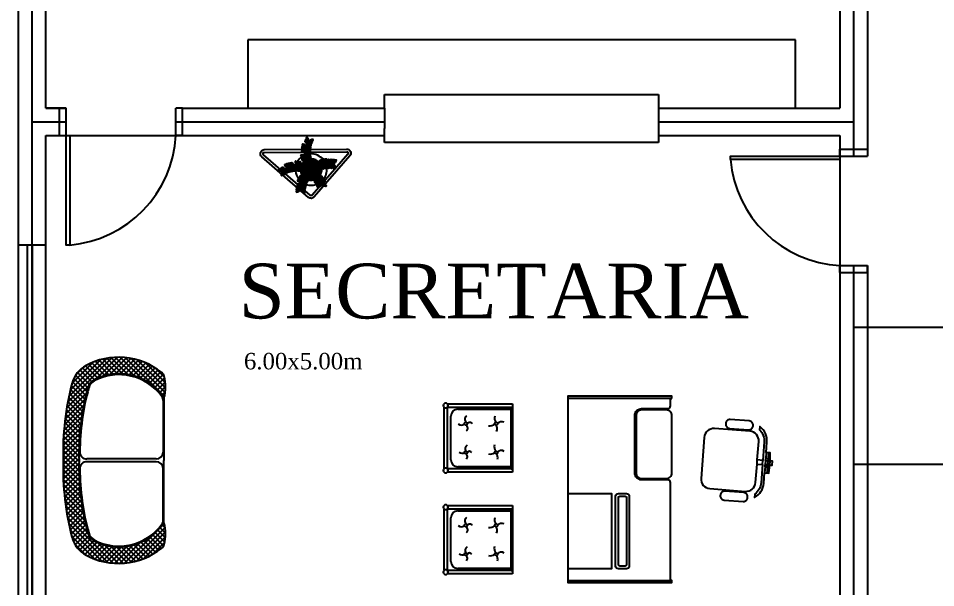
# Model space of a CAD drawing. Extents: x 220.6 to 320.1, y 139.4 to 202.4.
# Drawn here: x 226.36 to 233.06, y 174.71 to 178.86 of the extents above; entities that cross this region are included whole.
import ezdxf

# ---------------------------------------------------------------- set-up
doc = ezdxf.new("R2010")
doc.units = 0
doc.layers.get('0').update_dxf_attribs({"linetype": 'CONTINUOUS'})
for name, color, linetype in [('ACES-I', 251, 'CONTINUOUS'), ('DIVISORIA', 5, 'CONTINUOUS'), ('Layer1', 252, 'CONTINUOUS'), ('MOBIL', 7, 'CONTINUOUS'), ('MOBIL-I', 251, 'CONTINUOUS'), ('MVIEW', 4, 'CONTINUOUS'), ('PAREDE', 6, 'CONTINUOUS'), ('VEGET', 64, 'CONTINUOUS'), ('VEGET_I', 62, 'CONTINUOUS')]:
    doc.layers.add(name, color=color, linetype=linetype)
doc.styles.add('STYLE2', font='times.ttf', dxfattribs={"height": 0.15})

# ---------------------------------------------------------------- blocks, each defined once
blk = doc.blocks.new('Floreir3')
at = {"layer": 'MOBIL'}
blk.add_lwpolyline([(-0.3594, -0.0782), (0.0915, 0.3194, -0.668179), (0.1427, 0.2982), (0.1427, -0.0994, -0.414214), (0.1127, -0.1294), (-0.3382, -0.1294, -0.668179)], format="xyb", close=True, dxfattribs=at)
at = {"layer": 'MOBIL-I'}
blk.add_lwpolyline([(-0.3453, -0.0923), (0.1057, 0.3053, -0.668179), (0.1227, 0.2982), (0.1227, -0.0994, -0.414214), (0.1127, -0.1094), (-0.3382, -0.1094, -0.668179)], format="xyb", close=True, dxfattribs=at)
blk = doc.blocks.new('Veget-07')
at = {"layer": 'VEGET'}
for points in [[(-0.1408, 0.1467, 0.044205), (-0.1656, 0.1309, -0.765812), (-0.1751, 0.1346, -0.192696)], [(-0.1408, 0.1467, -0.044205), (-0.1507, 0.1744, 0.765812), (-0.1604, 0.1773, 0.192696)], [(-0.1142, 0.1379, 0.044205), (-0.1391, 0.1221, -0.765812), (-0.1485, 0.1257, -0.192696)], [(-0.1144, 0.1374, -0.044205), (-0.1243, 0.1651, 0.765812), (-0.1341, 0.168, 0.192696)], [(-0.1014, 0.1321, -0.044205), (-0.0959, 0.161, 0.765812), (-0.1027, 0.1684, 0.192696)], [(-0.0886, 0.1251, -0.044205), (-0.0831, 0.154, 0.765812), (-0.0899, 0.1614, 0.192696)], [(-0.0789, 0.1181, -0.044205), (-0.0733, 0.147, 0.765812), (-0.0802, 0.1544, 0.192696)], [(-0.0693, 0.1108, -0.044205), (-0.0637, 0.1397, 0.765812), (-0.0706, 0.1471, 0.192696)], [(-0.0603, 0.1032, -0.044205), (-0.0548, 0.1321, 0.765812), (-0.0616, 0.1395, 0.192696)], [(0.0606, 0.103, 0.044205), (0.0551, 0.1319, -0.765812), (0.062, 0.1394, -0.192696)], [(0.0696, 0.1106, 0.044205), (0.0641, 0.1395, -0.765812), (0.071, 0.1469, -0.192696)], [(0.0793, 0.1178, 0.044205), (0.0738, 0.1467, -0.765812), (0.0807, 0.1541, -0.192696)], [(0.0896, 0.1245, 0.044205), (0.0841, 0.1534, -0.765812), (0.091, 0.1608, -0.192696)], [(0.1018, 0.1318, 0.044205), (0.0963, 0.1607, -0.765812), (0.1032, 0.1682, -0.192696)], [(0.1154, 0.1376, 0.044205), (0.1254, 0.1653, -0.765812), (0.1351, 0.1681, -0.192696)], [(0.1154, 0.1376, -0.044205), (0.1402, 0.1217, 0.765812), (0.1496, 0.1254, 0.192696)], [(0.1276, 0.1422, 0.044205), (0.1377, 0.1699, -0.765812), (0.1474, 0.1728, -0.192696)], [(0.1276, 0.1422, -0.044205), (0.1524, 0.1264, 0.765812), (0.1619, 0.13, 0.192696)], [(0.1412, 0.1463, 0.044205), (0.1512, 0.174, -0.765812), (0.1609, 0.1769, -0.192696)], [(0.1412, 0.1463, -0.044205), (0.166, 0.1305, 0.765812), (0.1754, 0.1341, 0.192696)], [(-0.1014, 0.1321, 0.044205), (-0.1263, 0.1163, -0.765812), (-0.1357, 0.1199, -0.192696)], [(-0.0886, 0.1251, 0.044205), (-0.1135, 0.1093, -0.765812), (-0.1229, 0.1129, -0.192696)], [(-0.0789, 0.1181, 0.044205), (-0.1037, 0.1023, -0.765812), (-0.1132, 0.1059, -0.192696)], [(-0.0603, 0.1032, 0.044205), (-0.0852, 0.0874, -0.765812), (-0.0946, 0.091, -0.192696)], [(0.0606, 0.103, -0.044205), (0.0854, 0.0872, 0.765812), (0.0949, 0.0908, 0.192696)], [(0.0793, 0.1178, -0.044205), (0.1041, 0.1019, 0.765812), (0.1136, 0.1056, 0.192696)], [(0.0896, 0.1245, -0.044205), (0.1144, 0.1086, 0.765812), (0.1239, 0.1123, 0.192696)], [(0.1018, 0.1318, -0.044205), (0.1266, 0.116, 0.765812), (0.1361, 0.1196, 0.192696)], [(-0.1187, -0.0138, -0.044205), (-0.143, 0.0029, 0.765812), (-0.1526, -0.0005, 0.192696)], [(-0.1616, -0.0407, -0.044205), (-0.1859, -0.024, 0.765812), (-0.1954, -0.0274, 0.192696)], [(-0.15, -0.0319, -0.044205), (-0.1743, -0.0153, 0.765812), (-0.1839, -0.0186, 0.192696)], [(-0.1398, -0.025, -0.044205), (-0.164, -0.0084, 0.765812), (-0.1736, -0.0117, 0.192696)], [(-0.1616, -0.0407, 0.044205), (-0.1571, -0.0698, -0.765812), (-0.1642, -0.077, -0.192696)], [(-0.1292, -0.0192, -0.044205), (-0.1535, -0.0025, 0.765812), (-0.1631, -0.0058, 0.192696)], [(-0.15, -0.0319, 0.044205), (-0.1455, -0.061, -0.765812), (-0.1526, -0.0682, -0.192696)], [(-0.1398, -0.025, 0.044205), (-0.1352, -0.0541, -0.765812), (-0.1424, -0.0613, -0.192696)], [(-0.1187, -0.0138, 0.044205), (-0.1142, -0.0429, -0.765812), (-0.1213, -0.0501, -0.192696)], [(0.106, -0.0552, -0.044205), (0.0914, -0.0808, 0.765812), (0.0955, -0.0901, 0.192696)], [(0.106, -0.0552, 0.044205), (0.1346, -0.0483, -0.765812), (0.1424, -0.0548, -0.192696)], [(0.1139, -0.064, 0.044205), (0.1425, -0.0571, -0.765812), (0.1503, -0.0636, -0.192696)], [(0.1216, -0.0733, 0.044205), (0.1502, -0.0663, -0.765812), (0.158, -0.0729, -0.192696)], [(-0.0317, -0.1274, -0.044205), (-0.0599, -0.119, 0.765812), (-0.068, -0.1252, 0.192696)], [(-0.0274, -0.1167, -0.044205), (-0.0556, -0.1083, 0.765812), (-0.0637, -0.1144, 0.192696)], [(-0.0317, -0.1274, 0.044205), (-0.0184, -0.1537, -0.765812), (-0.023, -0.1628, -0.192696)], [(-0.0274, -0.1167, 0.044205), (-0.0069, -0.1378, -0.765812), (-0.0086, -0.1478, -0.192696)], [(0.1216, -0.0733, -0.044205), (0.107, -0.0988, 0.765812), (0.1111, -0.1081, 0.192696)], [(0.1291, -0.0827, -0.044205), (0.1145, -0.1082, 0.765812), (0.1186, -0.1175, 0.192696)], [(0.1367, -0.0951, -0.044205), (0.1221, -0.1207, 0.765812), (0.1262, -0.13, 0.192696)], [(0.1291, -0.0827, 0.044205), (0.1577, -0.0758, -0.765812), (0.1655, -0.0823, -0.192696)], [(0.1367, -0.0951, 0.044205), (0.1653, -0.0882, -0.765812), (0.1731, -0.0947, -0.192696)]]:
    blk.add_lwpolyline(points, format="xyb", close=True, dxfattribs=at)
for points in [[(-0.1264, 0.1423, 0.04372), (-0.151, 0.1266, -0.765812), (-0.1604, 0.1303, -0.188525), (-0.1269, 0.1425, 0.044205)], [(-0.1272, 0.1425, -0.041958), (-0.1365, 0.1688, 0.765812), (-0.1463, 0.1717, 0.173473), (-0.1295, 0.1433, -0.044205)], [(-0.0691, 0.1106, 0.043736), (-0.0937, 0.095, -0.765812), (-0.1031, 0.0986, -0.190158), (-0.0693, 0.1108, 0.044205)], [(-0.0836, 0.0789, -0.217014), (-0.085, 0.083, -0.101631), (-0.0679, 0.0928, 0.044205)], [(-0.0279, 0.1181, 0.561777), (-0.0317, 0.1262, 0.142414), (-0.0482, 0.1044, -0.044205)], [(-0.0388, 0.1083, -0.009373), (-0.0342, 0.1126, 0.765812)], [(-0.0342, 0.1126, 0.019255), (-0.036, 0.1092, -0.044205)], [(-0.0243, 0.1124, 0.362814), (-0.0279, 0.1181, 0.192696)], [(0.0246, 0.1123, -0.38977), (0.0287, 0.1182, -0.192696)], [(0.0397, 0.1079, 0.017186), (0.0312, 0.1157, -0.765812), (0.0329, 0.1257, -0.142118), (0.0493, 0.1039, 0.044205)], [(0.0342, 0.1131, -0.023028), (0.0363, 0.1091, 0.044205)], [(0.0844, 0.0781, 0.231781), (0.086, 0.0824, 0.103844), (0.0685, 0.0923, -0.044205)], [(0.0694, 0.1104, -0.043736), (0.0939, 0.0947, 0.765812), (0.1034, 0.0983, 0.190158), (0.0696, 0.1106, -0.044205)], [(-0.1194, 0.0217, 0.561777), (-0.1284, 0.0214, 0.142414), (-0.115, -0.0024, -0.044205)], [(-0.1127, 0.0227, 0.362814), (-0.1194, 0.0217, 0.192696)], [(-0.1147, 0.0078, -0.009373), (-0.1169, 0.0137, 0.765812)], [(-0.1169, 0.0137, 0.019255), (-0.1145, 0.0107, -0.044205)], [(-0.129, -0.0191, 0.043736), (-0.1245, -0.0478, -0.765812), (-0.1316, -0.055, -0.190158), (-0.1292, -0.0192, 0.044205)], [(-0.1058, -0.0451, -0.217014), (-0.1101, -0.0447, -0.101631), (-0.1122, -0.0251, 0.044205)], [(0.0828, -0.0799, 0.217014), (0.0869, -0.081, 0.101631), (0.0959, -0.0635, -0.044205)], [(0.1137, -0.0638, -0.043736), (0.0992, -0.0891, 0.765812), (0.1033, -0.0984, 0.190158), (0.1139, -0.064, -0.044205)], [(0.1077, -0.0404, 0.026609), (0.1223, -0.0304, -0.765812), (0.1317, -0.034, -0.150529), (0.1055, -0.0459, 0.044205)], [(0.1108, -0.0308, 0.019255), (0.114, -0.0289, 0.293091), (0.1193, -0.0223, 0.362814), (0.1134, -0.019, -0.044205)], [(-0.0588, -0.0988, 0.217014), (-0.059, -0.1032, 0.101631), (-0.0399, -0.1079, -0.044205)], [(-0.0126, -0.1143, 0.024087), (0.0003, -0.1238, -0.765812), (-0.0001, -0.1339, -0.148112), (-0.0196, -0.1133, 0.044205)], [(-0.0071, -0.1148, 0.019679), (-0.0044, -0.1176, 0.099242), (0.0009, -0.1212, 0.051682), (0.0032, -0.1212, 0.352205), (0.0051, -0.1149)]]:
    blk.add_lwpolyline(points, format="xyb", dxfattribs=at)
for centre, radius, start, end in [((-0.1911, -0.0425), 0.1958, 63.10087, 75.09225), ((0.191, -0.043), 0.1958, 104.75549, 131.76921), ((0, 0), 0.115, 136.66556, 168.63179), ((-0.1911, -0.0425), 0.1958, 58.87295, 62.90498), ((-0.1911, -0.0425), 0.1958, 46.69243, 58.65813), ((0, 0), 0.115, 114.78631, 126.19658), ((0, 0), 0.115, 108.2342, 109.70703), ((0, 0), 0.115, 77.63082, 102.21692), ((0, 0), 0.115, 69.83027, 71.61354), ((0, 0), 0.115, 53.41537, 64.63853), ((0, 0), 0.115, 350.46942, 42.75762), ((0, 0), 0.115, 174.64907, 176.1219), ((-0.0375, -0.1922), 0.1958, 125.073, 129.31985), ((-0.0375, -0.1922), 0.1958, 121.50868, 125.073), ((-0.0375, -0.1922), 0.1958, 114.5353, 121.47279), ((-0.0375, -0.1922), 0.1958, 113.1073, 114.49341), ((0, 0), 0.115, 181.20119, 192.61145), ((0, 0), 0.115, 203.08044, 239.23733), ((0, 0), 0.115, 326.48976, 336.4965), ((-0.0335, -0.1929), 0.1958, 37.62843, 47.98694), ((0, 0), 0.115, 339.4148, 344.45214), ((0, 0), 0.115, 249.70631, 260.19107), ((-0.4286, 0.039), 0.4304, 335.81604, 339.44659), ((0, 0), 0.115, 263.68527, 266.48138), ((0, 0), 0.115, 272.56394, 316.02078), ((-0.0335, -0.1929), 0.1958, 34.02821, 37.59254), ((-0.0335, -0.1929), 0.1958, 29.78136, 33.81339)]:
    blk.add_arc(centre, radius, start, end, dxfattribs=at)
at = {"layer": 'VEGET_I'}
for points in [[(-0.0507, 0.0952, 0.044205), (-0.0756, 0.0794, -0.47059), (-0.0836, 0.0789, -0.101631)], [(-0.0679, 0.0928, -0.089316), (-0.0507, 0.0952, 0.044205)], [(-0.0507, 0.0952, -0.026571), (-0.0388, 0.1083, 0.765812)], [(-0.0482, 0.1044, 0.048939), (-0.0507, 0.0952, -0.044205)], [(-0.036, 0.1092, 0.136656), (-0.0404, 0.0833, -0.044205)], [(-0.0404, 0.0833, -0.044205), (-0.0262, 0.1091, 0.186519), (-0.0243, 0.1124, 0.192696)], [(-0.0342, 0.1126, -0.008239), (-0.0301, 0.1162, 0.14266), (-0.0279, 0.1181, 0.192696)], [(-0.0222, 0.0566, -0.043212), (0.0055, 0.0642, 0.765812), (0.0091, 0.0737, 0.189039), (-0.0224, 0.0568, -0.044205)], [(-0.0105, 0.067, -0.375335), (-0.0089, 0.0737, -0.047205), (0.0001, 0.0717, 0.044205)], [(0.0407, 0.0832, 0.044205), (0.0265, 0.109, -0.186519), (0.0246, 0.1123, -0.192696)], [(0.0363, 0.1091, -0.136656), (0.0407, 0.0832, 0.044205)], [(0.0518, 0.0946, 0.026999), (0.0397, 0.1079, -0.765812)], [(0.0493, 0.1039, -0.049229), (0.0518, 0.0946, 0.044205)], [(0.0685, 0.0923, 0.087109), (0.0518, 0.0946, -0.044205)], [(0.0518, 0.0946, -0.044205), (0.0766, 0.0788, 0.45353), (0.0844, 0.0781, 0.192696)], [(-0.1169, 0.0137, -0.008239), (-0.1186, 0.0189, 0.14266), (-0.1194, 0.0217, 0.192696)], [(-0.1075, -0.0084, -0.026571), (-0.1147, 0.0078, 0.765812)], [(-0.1145, 0.0107, 0.136656), (-0.0926, -0.0037, -0.044205)], [(-0.0926, -0.0037, -0.044205), (-0.1105, 0.0197, 0.186519), (-0.1127, 0.0227, 0.192696)], [(-0.0607, 0.0022, -0.043212), (-0.0566, 0.0307, 0.765812), (-0.0639, 0.0378, 0.189039), (-0.0611, 0.0022, -0.044205)], [(-0.0607, 0.0022, 0.043212), (-0.0562, -0.0262, -0.765812), (-0.0634, -0.0334, -0.188812), (-0.0611, 0.0022, 0.044205)], [(-0.0222, 0.0566, 0.043212), (-0.0465, 0.0411, -0.765812), (-0.0559, 0.0447, -0.188559), (-0.0224, 0.0569, 0.044205)], [(-0.0443, 0.0367, 0.310051), (-0.0503, 0.0371, 0.178223), (-0.0483, 0.0033, -0.044205)], [(-0.0471, 0.0034, 0.043533), (-0.0426, -0.0252, -0.765812), (-0.0498, -0.0324, -0.190001), (-0.0474, 0.0034, 0.044205)], [(-0.0255, 0.0391, 0.026809), (-0.0402, 0.029, -0.765812), (-0.0496, 0.0326, -0.190001), (-0.0159, 0.0448, 0.044205)], [(-0.047, 0.0034, -0.035554), (-0.0437, 0.0269, 0.765812)], [(-0.009, 0.0293, 0.042968), (-0.0355, 0.0185, -0.765812), (-0.0441, 0.0238, -0.187469), (-0.0092, 0.0298, 0.044205)], [(-0.006, 0.0212, -0.054708), (-0.0395, 0.0053, -0.702056), (-0.0417, 0.0088, -0.225817), (-0.0061, 0.0215, -0.055396)], [(-0.0403, 0.0289, 0.01476), (-0.0401, 0.026, -0.044205)], [(-0.0385, 0.0171, 0.023461), (-0.0371, 0.0128, -0.044205)], [(-0.0369, -0.0078, -0.065659), (-0.0309, 0.0035, 0.044205)], [(-0.0345, 0.0071, 0.020897), (-0.0324, 0.0036, -0.044205)], [(-0.0316, 0.0291, -0.001358), (-0.0316, 0.03, 0.23858), (-0.0322, 0.0347, 0.192696)], [(-0.0316, 0.0163, -0.006135), (-0.0317, 0.0204, 0.23858)], [(-0.0305, 0.0035, 0.017363), (-0.0313, -0.008, -0.091156)], [(-0.0307, 0.0035, -0.007355), (-0.0312, 0.0084, 0.23858)], [(-0.027, 0.0336, 0.55151), (-0.0304, 0.032, 0.014416), (-0.0303, 0.0294, 0.055396)], [(-0.0268, 0.0348, -0.000915), (-0.0273, 0.0351, -0.304303), (-0.0281, 0.0374, -0.228818)], [(-0.028, 0.0221, 0.022251), (-0.0277, 0.0182, 0.055396)], [(-0.0206, 0.0307, 0.012353), (-0.0211, 0.0391, 0.702056), (-0.0252, 0.0397, 0.056992), (-0.0277, 0.03, 0.055396)], [(-0.0266, -0.0085, -0.070796), (-0.0221, 0.003, -0.055396)], [(-0.0259, 0.0106, 0.046881), (-0.0227, 0.0031, 0.055396)], [(-0.0255, 0.039, -0.000303), (-0.0255, 0.039, -0.055396)], [(-0.0157, 0.0445, 0.011778), (-0.0226, 0.0408, -0.765812)], [(-0.0218, 0.003, -0.018247), (-0.0205, -0.0093, -0.702056)], [(-0.0217, 0.003, 0.014868), (-0.0208, 0.013, 0.702056)], [(-0.0211, 0.0385, -0.017637), (-0.0181, 0.0379, -0.055396)], [(-0.0189, 0.0308, -0.002748), (-0.0206, 0.0316, -0.304303)], [(-0.0205, 0.0206, 0.006974), (-0.0204, 0.0253, 0.702056)], [(-0.0199, 0.0255, 0.027174), (-0.0197, 0.0207, 0.055396)], [(-0.0194, 0.0448, -0.367712), (-0.0166, 0.051, -0.023207), (-0.0123, 0.0494, 0.044205)], [(-0.0124, 0.0303, 0.014432), (-0.013, 0.0401, 0.702056), (-0.0171, 0.0407, 0.058247), (-0.0196, 0.0308, 0.055396)], [(-0.0186, 0.0141, 0.071588), (-0.0137, 0.0026, 0.055396)], [(-0.0165, 0.0414, -0.128217), (-0.0185, 0.0431, -0.023207)], [(-0.0185, -0.0096, -0.075119), (-0.0137, 0.0026, -0.055396)], [(-0.0157, 0.0444, -0.040373), (0.0103, 0.0514, 0.765812), (0.0139, 0.0609, 0.178223), (-0.0163, 0.0456, -0.044205)], [(-0.0098, 0.0514, 0.000464), (-0.0101, 0.0515, -0.582651), (-0.0154, 0.0589, -0.07346)], [(-0.0137, 0.0026, 0.021865), (-0.0125, 0.0174, 0.702056)], [(-0.0137, 0.0026, -0.019771), (-0.0123, -0.0108, -0.702056)], [(-0.0052, 0.0369, 0.012832), (-0.0131, 0.0403, -0.213964)], [(-0.0042, 0.0245, -0.0139), (-0.013, 0.028, -0.304303)], [(-0.0127, 0.0362, -0.031165), (-0.0077, 0.0339, -0.055396)], [(-0.0123, 0.0217, 0.009673), (-0.0123, 0.0282, 0.702056)], [(-0.0123, 0.0271, -0.045164), (-0.0057, 0.0228, -0.055396)], [(0.0032, 0.0136, -0.02164), (-0.0108, 0.0183, -0.702056)], [(-0.0105, 0.0604, -0.056536), (0.0001, 0.0572, 0.044205)], [(-0.0091, 0.0295, -0.039819), (0.0149, 0.0409, 0.765812), (0.0167, 0.0509, 0.173659), (-0.0097, 0.0311, -0.044205)], [(-0.0075, 0.0471, -0.046951), (0.0001, 0.042, 0.044205)], [(-0.0059, 0.0211, 0.053322), (0.0274, 0.035, 0.702056), (0.0263, 0.039, 0.218681), (-0.0063, 0.022, 0.055396)], [(-0.0046, 0.032, -0.032659), (0, 0.0286, -0.055396)], [(-0.0042, 0.0216, -0.061935), (0.0032, 0.0136, -0.055396)], [(0.0046, 0.032, 0.007775), (0, 0.0344, -0.765812)], [(0.006, 0.021, -0.009219), (0, 0.023, -0.304303)], [(0.0106, 0.0604, 0.016318), (0.0001, 0.0631, -0.765812)], [(0.0077, 0.0471, 0.011816), (0.0001, 0.0492, -0.765812)], [(0.0181, 0.0127, 0.085919), (0.0032, 0.0136, 0.055396)], [(0.0032, 0.0136, 0.021874), (0.0161, 0.0063, 0.702056)], [(0.0043, 0.0245, -0.018209), (0.0063, 0.022, -0.055396)], [(0.0053, 0.0369, -0.020159), (0.0078, 0.0339, 0.044205)], [(0.006, 0.0212, 0.021253), (0.0186, 0.0141, 0.702056)], [(0.021, 0.0204, 0.085162), (0.0061, 0.0215, 0.055396)], [(0.01, 0.0514, -0.016225), (0.0124, 0.0494, 0.044205)], [(0.0107, 0.0669, -0.080461), (0.0226, 0.0568, 0.044205)], [(0.0131, 0.028, -0.015304), (0.0226, 0.0244, 0.765812)], [(0.0224, 0.0565, 0.010847), (0.0156, 0.0589, -0.765812)], [(0.0186, 0.043, -0.012099), (0.0256, 0.039, 0.765812)], [(0.0253, 0.0303, 0.031921), (0.019, 0.0307, -0.044205)], [(0.0282, 0.0373, -0.022047), (0.0403, 0.0289, 0.765812), (0.0497, 0.0325, 0.171463), (0.0195, 0.0447, -0.044205)], [(0.0205, 0.0041, 0.004757), (0.0234, 0.0028, 0.702056)], [(0.0213, -0.0049, -0.053322), (0.0337, 0.029, -0.702056), (0.0377, 0.0281, -0.218681), (0.0223, -0.0052, -0.055396)], [(0.0224, 0.0565, -0.043212), (0.0466, 0.0409, 0.765812), (0.0561, 0.0446, 0.188559), (0.0226, 0.0568, -0.044205)], [(0.0258, 0.0101, 0.005884), (0.0248, 0.0105, 0.055396)], [(0.0251, 0.011, 0.001397), (0.026, 0.0106, 0.702056)], [(0.0281, 0.0008, 0.0079), (0.0331, -0.0012, 0.702056)], [(0.0287, 0.0177, 0.003136), (0.0282, 0.0179, 0.055396)], [(0.0292, 0.0215, -0.001443), (0.0301, 0.0211, 0.765812)], [(0.0299, -0.0077, 0.039819), (0.0402, 0.0168, -0.765812), (0.0501, 0.0191, -0.173659), (0.0316, -0.0082, 0.044205)], [(0.0335, 0.0285, 0.016253), (0.0304, 0.0294, -0.044205)], [(0.0355, 0.0042, 0.023932), (0.0321, 0.0067, 0.055396)], [(0.0327, 0.0077, 0.00583), (0.0364, 0.0063, 0.702056)], [(0.0384, 0.0116, 0.021846), (0.0353, 0.0139, 0.055396)], [(0.0365, 0.0177, 0.188259), (0.0402, 0.0171, 0.037112)], [(0.0444, 0.0217, 0.095136), (0.0442, 0.0237, 0.037112), (0.0377, 0.027, -0.044205)], [(0.0451, -0.0136, 0.040373), (0.0509, 0.0127, -0.765812), (0.0602, 0.0167, -0.178223), (0.0463, -0.0141, 0.044205)], [(0.0575, -0.0196, 0.043212), (0.0639, 0.0085, -0.765812), (0.0732, 0.0126, -0.189039), (0.0578, -0.0197, 0.044205)], [(-0.115, -0.0024, 0.048939), (-0.1075, -0.0084, -0.044205)], [(-0.1122, -0.0251, -0.089316), (-0.1075, -0.0084, 0.044205)], [(-0.1075, -0.0084, 0.044205), (-0.103, -0.0375, -0.47059), (-0.1058, -0.0451, -0.101631)], [(-0.0097, -0.0596, -0.04223), (-0.0366, -0.0515, 0.765812), (-0.0447, -0.0576, 0.184614), (-0.0098, -0.0603, -0.044205)], [(-0.0068, -0.0463, -0.041957), (-0.0335, -0.0382, 0.765812), (-0.0416, -0.0444, 0.18367), (-0.0069, -0.0471, -0.044205)], [(-0.0397, -0.0288, -0.091774), (-0.038, -0.0111, 0.044205)], [(-0.0025, -0.0213, 0.050837), (-0.0365, -0.0159, 0.702056), (-0.0377, -0.0198, 0.208079), (-0.0028, -0.0233, 0.055396)], [(-0.0014, -0.0134, 0.052104), (-0.0363, -0.0077, 0.702056), (-0.0374, -0.0117, 0.213937), (-0.0016, -0.0148, 0.055396)], [(-0.0315, -0.0144, 0.002726), (-0.0315, -0.0162, -0.091156)], [(-0.0313, -0.0228, 0.003527), (-0.0312, -0.0251, -0.132351), (-0.031, -0.0278, -0.192696)], [(-0.0277, -0.0166, -0.005382), (-0.0277, -0.0157, -0.055396)], [(-0.0266, -0.0286, -0.026563), (-0.0274, -0.024, -0.055396)], [(-0.0202, -0.0253, -0.005553), (-0.0203, -0.029, -0.702056)], [(-0.0202, -0.017, -0.000824), (-0.0201, -0.0176, -0.702056)], [(-0.0196, -0.0177, -0.003383), (-0.0196, -0.0171, -0.055396)], [(-0.0184, -0.0296, -0.024989), (-0.0192, -0.0253, -0.055396)], [(-0.0125, -0.0342, -0.873192), (-0.0166, -0.0354, -0.228818)], [(-0.012, -0.0252, -0.007299), (-0.0122, -0.0302, -0.702056)], [(-0.012, -0.0171, -0.002951), (-0.012, -0.0191, -0.702056)], [(-0.0068, -0.0463, 0.041957), (0.0212, -0.046, -0.765812), (0.0272, -0.0541, -0.183954), (-0.0069, -0.0471, 0.044205)], [(-0.0039, -0.0305, 0.044205), (0.0251, -0.0357, -0.765812), (0.0296, -0.0448, -0.192696), (-0.0039, -0.0305, 0.044205)], [(-0.0016, -0.0148, 0.126868), (0.0315, -0.0234, 0.706395), (0.0352, -0.0184, 0.085319), (0.034, -0.0178, 0.054345), (-0.0014, -0.0134)], [(0.0001, -0.0341, 0.004581), (-0.0008, -0.0371, 0.702056), (0.0028, -0.0391, 0.014424), (0.0044, -0.0372, 0.055396)], [(0.0032, -0.0251, 0.010447), (0.0009, -0.0318, 0.702056)], [(0.0059, -0.0184, 0.004912), (0.0046, -0.0215, 0.702056)], [(0.0072, -0.0388, 0.000531), (0.0071, -0.0392, 0.702056), (0.0107, -0.0412, 0.00358), (0.0111, -0.0407, 0.055396)], [(0.0074, -0.0332, 0.031025), (0.01, -0.0284, 0.055396)], [(0.0137, -0.0025, 0.018633), (0.008, -0.0138, 0.702056)], [(0.0106, -0.0286, 0.007534), (0.0089, -0.0335, 0.702056)], [(0.0125, -0.022, 0.007476), (0.0128, -0.0208, 0.055396)], [(0.0136, -0.0211, 0.001673), (0.0132, -0.0221, 0.702056)], [(0.014, -0.0145, 0.068831), (0.0137, -0.0025, 0.055396)], [(0.0157, -0.0346, 0.027613), (0.018, -0.0303, 0.055396)], [(0.0214, -0.005, 0.016154), (0.0164, -0.0147, 0.702056)], [(0.0218, -0.0308, -0.006227), (0.0202, -0.0346, 0.033373), (0.0197, -0.0351, 0.192696)], [(0.0207, -0.023, 0.002758), (0.0208, -0.0225, 0.055396)], [(0.0221, -0.0154, 0.058916), (0.0217, -0.0051, 0.055396)], [(0.0249, -0.0231, -0.0009), (0.0247, -0.0236, 0.009168)], [(0.0297, -0.0076, -0.013341), (0.0272, -0.0161, 0.009168)], [(0.0288, -0.0363, 0.030936), (0.0305, -0.0305, -0.044205)], [(0.0292, -0.0448, 0.352236), (0.0349, -0.0481, 0.190001), (0.0455, -0.0137, -0.044205)], [(0.0316, -0.0169, 0.047452), (0.0302, -0.0078, -0.044205)], [(0.0452, -0.0136, -0.043303), (0.0309, -0.0387, 0.765812)], [(0.0314, -0.0249, 0.007699), (0.0315, -0.0234, -0.044205)], [(0.038, -0.0026, 0.312991), (0.0396, -0.0008, 0.052452)], [(0.0575, -0.0196, -0.043212), (0.0432, -0.0445, 0.765812), (0.0473, -0.0538, 0.188812), (0.0579, -0.0197, -0.044205)], [(0.0975, -0.0462, -0.044205), (0.0828, -0.0718, 0.47059), (0.0828, -0.0799, 0.101631)], [(0.1134, -0.019, 0.186519), (0.1102, -0.021, -0.044205), (0.0851, -0.0365, 0.136656), (0.1108, -0.0308, 0.293091)], [(0.0959, -0.0635, 0.089316), (0.0975, -0.0462, -0.044205)], [(0.0975, -0.0462, 0.017575), (0.1077, -0.0404, -0.765812)], [(0.1055, -0.0459, -0.040978), (0.0975, -0.0462, 0.044205)], [(-0.0227, -0.1054, -0.044205), (-0.0509, -0.0971, 0.47059), (-0.0588, -0.0988, 0.192696)], [(-0.0399, -0.1079, 0.089316), (-0.0227, -0.1054, -0.044205)], [(-0.0227, -0.1054, 0.020097), (-0.0126, -0.1143, -0.765812)], [(-0.0196, -0.1133, -0.043346), (-0.0227, -0.1054, 0.044205)], [(-0.0184, -0.0912, 0.136225), (-0.0071, -0.1148, 0.131385)], [(-0.0184, -0.0912, 0.044205), (0.0024, -0.112, -0.19627), (0.0051, -0.1149, -0.192696)]]:
    blk.add_lwpolyline(points, format="xyb", dxfattribs=at)
for points in [[(-0.0404, 0.0833, 0.044205), (-0.0677, 0.0723, -0.765812), (-0.0764, 0.0776, -0.192696)], [(-0.0365, 0.0781, 0.044205), (-0.0613, 0.0623, -0.765812), (-0.0708, 0.066, -0.192696)], [(-0.0365, 0.0781, -0.044205), (-0.0178, 0.1009, 0.765812), (-0.0203, 0.1107, 0.192696)], [(-0.0269, 0.0643, -0.044205), (-0.0104, 0.0887, 0.765812), (-0.0138, 0.0982, 0.192696)], [(0.027, 0.0642, 0.044205), (0.0106, 0.0886, -0.765812), (0.0141, 0.0982, -0.192696)], [(0.0367, 0.078, 0.044205), (0.0181, 0.1008, -0.765812), (0.0206, 0.1106, -0.192696)], [(0.0367, 0.078, -0.044205), (0.0615, 0.0622, 0.765812), (0.071, 0.0658, 0.192696)], [(0.0407, 0.0832, -0.044205), (0.0679, 0.0721, 0.765812), (0.0766, 0.0774, 0.192696)], [(-0.0862, -0.0022, -0.044205), (-0.0996, 0.024, 0.765812), (-0.1096, 0.0257, 0.192696)], [(-0.0696, 0.0011, -0.044205), (-0.0854, 0.0259, 0.765812), (-0.0955, 0.0266, 0.192696)], [(-0.0696, 0.0011, 0.044205), (-0.0704, -0.0284, -0.765812), (-0.0788, -0.0341, -0.192696)], [(-0.0269, 0.0643, 0.044205), (-0.0542, 0.0532, -0.765812), (-0.0628, 0.0585, -0.192696)], [(0.0137, -0.0025, -0.055396), (0.0265, 0.0328, -0.702056), (0.0305, 0.0319, -0.228818)], [(0.027, 0.0642, -0.044205), (0.0543, 0.0531, 0.765812), (0.063, 0.0584, 0.192696)], [(-0.0926, -0.0037, 0.044205), (-0.0934, -0.0331, -0.765812), (-0.1017, -0.0389, -0.192696)], [(-0.0862, -0.0022, 0.044205), (-0.0817, -0.0313, -0.765812), (-0.0888, -0.0385, -0.192696)], [(-0.0116, -0.0667, -0.044205), (-0.0408, -0.0636, 0.765812), (-0.0477, -0.0711, 0.192696)], [(-0.0039, -0.0305, -0.044205), (-0.0332, -0.0274, 0.765812), (-0.04, -0.0349, 0.192696)], [(-0.0116, -0.0667, 0.044205), (0.011, -0.0857, -0.765812), (0.0103, -0.0958, -0.192696)], [(-0.0097, -0.0596, 0.044205), (0.0198, -0.0595, -0.765812), (0.0258, -0.0676, -0.192696)], [(-0.0025, -0.0213, -0.055396), (0.0348, -0.0256, -0.702056), (0.0348, -0.0297, -0.228818)], [(0.0654, -0.0238, -0.044205), (0.0557, -0.0516, 0.765812), (0.0614, -0.06, 0.192696)], [(0.0797, -0.0328, -0.044205), (0.0651, -0.0583, 0.765812), (0.0692, -0.0676, 0.192696)], [(0.0654, -0.0238, 0.044205), (0.0891, -0.0062, -0.765812), (0.0987, -0.0092, -0.192696)], [(0.0851, -0.0365, -0.044205), (0.0754, -0.0643, 0.765812), (0.0811, -0.0726, 0.192696)], [(0.0797, -0.0328, 0.044205), (0.1016, -0.0131, -0.765812), (0.1115, -0.0151, -0.192696)], [(-0.0184, -0.0912, -0.044205), (-0.0477, -0.088, 0.765812), (-0.0545, -0.0955, 0.192696)], [(-0.0163, -0.0846, -0.044205), (-0.0446, -0.0762, 0.765812), (-0.0527, -0.0823, 0.192696)], [(-0.0163, -0.0846, 0.044205), (0.0079, -0.1013, -0.765812), (0.0082, -0.1114, -0.192696)]]:
    blk.add_lwpolyline(points, format="xyb", close=True, dxfattribs=at)
for centre, radius, start, end in [((-0.1911, -0.0425), 0.1958, 44.6994, 46.69243), ((-0.1911, -0.0425), 0.1958, 40.06532, 44.51606), ((0, 0), 0.0784, 109.39082, 123.9064), ((-0.1911, -0.0425), 0.1958, 38.03158, 39.93164), ((-0.1911, -0.0425), 0.1958, 33.05495, 37.9709), ((0, 0), 0.0784, 75.20842, 104.63932), ((0, 0), 0.0784, 55.94134, 70.45692), ((0.191, -0.043), 0.1958, 141.87684, 146.79279), ((0.191, -0.043), 0.1958, 139.9161, 141.81616), ((0.191, -0.043), 0.1958, 135.33168, 139.78242), ((0.191, -0.043), 0.1958, 131.76921, 135.33168), ((-0.0375, -0.1922), 0.1958, 99.46983, 104.38578), ((0, 0), 0.0784, 175.8057, 190.32128), ((0, 0), 0.0784, 138.57221, 171.0542), ((-0.0375, -0.1922), 0.1958, 78.95558, 99.44778), ((0, 0), 0.0667, 167.41664, 191.47906), ((0, 0), 0.0667, 143.42252, 147.79954), ((0, 0), 0.0667, 101.00176, 125.06418), ((-0.1911, -0.0425), 0.1958, 25.47061, 33.03291), ((-0.1911, -0.0425), 0.1958, 12.5407, 24.43883), ((0.191, -0.043), 0.1958, 163.2567, 167.30704), ((0.191, -0.043), 0.1958, 159.42954, 163.17542), ((0.191, -0.043), 0.1958, 154.72281, 156.27799), ((0, 0), 0.0667, 54.78356, 78.84598), ((0.191, -0.043), 0.1958, 146.81483, 151.78743), ((0, 0), 0.0667, 11.30167, 36.42522), ((0, 0), 0.0784, 348.04702, 41.27553), ((-0.0375, -0.1922), 0.1958, 111.11428, 113.1073), ((-0.0375, -0.1922), 0.1958, 106.48019, 110.93093), ((-0.0375, -0.1922), 0.1958, 104.44646, 106.34651), ((0, 0), 0.0784, 204.98709, 234.26966), ((0, 0), 0.0667, 209.8374, 230.15874), ((-0.4286, 0.039), 0.4304, 339.44659, 351.94443), ((0, 0), 0.0667, 248.93655, 274.53961), ((-0.4286, 0.039), 0.4304, 351.94443, 352.8151), ((-0.4286, 0.039), 0.4304, 353.01366, 354.80121), ((-0.0335, -0.1929), 0.1958, 76.0953, 80.14564), ((0, 0), 0.0784, 270.98446, 314.11413), ((-0.0335, -0.1929), 0.1958, 52.7547, 76.01402), ((0, 0), 0.0667, 292.98767, 309.26382), ((0, 0), 0.0667, 327.62216, 351.68458), ((0, 0), 0.0784, 328.77994, 343.29552), ((-0.0335, -0.1929), 0.1958, 48.17028, 52.62102), ((0, 0), 0.0784, 247.51538, 264.97676)]:
    blk.add_arc(centre, radius, start, end, dxfattribs=at)
blk = doc.blocks.new('Cad_secr')
at = {"layer": 'MOBIL'}
for p, q in [((-0.03, -0.05), (-0.03, -0.03)), ((-0.015, -0.05), (-0.03, -0.05)), ((-0.015, -0.05), (-0.015, -0.03)), ((0.015, -0.05), (0.015, -0.03)), ((0.03, -0.03), (0.015, -0.03)), ((0.03, -0.05), (0.015, -0.05)), ((0.03, -0.05), (0.03, -0.03))]:
    blk.add_line(p, q, dxfattribs=at)
for points in [[(-0.015, -0.11), (-0.15, -0.11, 0.414214), (-0.22, -0.18), (-0.22, -0.44, 0.414214), (-0.15, -0.51), (0.15, -0.51, 0.414214), (0.22, -0.44), (0.22, -0.18, 0.414214), (0.15, -0.11), (0.015, -0.11), (0.015, -0.07), (0.15, -0.07, -0.223888), (0.2349, -0.11), (0.2595, -0.11, 0.255924), (0.15, -0.05), (0.075, -0.05), (0.075, -0.02), (0.015, -0.015), (0.015, 0), (-0.015, 0), (-0.015, -0.015), (-0.075, -0.02), (-0.075, -0.05), (-0.15, -0.05, 0.255924), (-0.2595, -0.11), (-0.2349, -0.11, -0.223888), (-0.15, -0.07), (-0.015, -0.07)], [(-0.26, -0.16), (-0.265, -0.16, 0.414214), (-0.295, -0.19), (-0.295, -0.33, 0.414214), (-0.265, -0.36), (-0.26, -0.36, 0.414214), (-0.23, -0.33), (-0.23, -0.19, 0.414214)], [(0.23, -0.19), (0.23, -0.33, 0.414214), (0.26, -0.36), (0.265, -0.36, 0.414214), (0.295, -0.33), (0.295, -0.19, 0.414214), (0.265, -0.16), (0.26, -0.16, 0.414214)]]:
    blk.add_lwpolyline(points, format="xyb", close=True, dxfattribs=at)
blk.add_lwpolyline([(-0.015, -0.03), (-0.03, -0.03)], dxfattribs=at)
at = {"layer": 'MOBIL-I'}
blk.add_line((0.015, -0.015), (-0.015, -0.015), dxfattribs=at)
for points in [[(-0.03, -0.03), (-0.075, -0.03)], [(0.015, -0.03), (-0.015, -0.03)], [(0.075, -0.03), (0.03, -0.03)]]:
    blk.add_lwpolyline(points, dxfattribs=at)
for points in [[(-0.075, -0.05), (-0.03, -0.05, -0.255924)], [(-0.015, -0.05), (0.015, -0.05, -0.255924)], [(0.03, -0.05), (0.075, -0.05, -0.255924)], [(0.015, -0.07), (-0.015, -0.07, 0.223888)], [(0.015, -0.11), (-0.015, -0.11, 0.414214)]]:
    blk.add_lwpolyline(points, format="xyb", dxfattribs=at)
blk = doc.blocks.new('M_comp01')
at = {"layer": 'MOBIL'}
for points in [[(1.345, -0.76), (1.36, -0.76), (1.36, 0), (0, 0), (0, -0.76), (0.015, -0.76), (0.015, -0.75), (0.73, -0.75, 0.414214), (0.75, -0.73), (0.75, -0.54, -0.414214), (0.8, -0.49), (1.22, -0.49, -0.414214), (1.27, -0.54), (1.27, -0.73, 0.414214), (1.29, -0.75), (1.345, -0.75)], [(0.76, -0.72, 0.414214), (0.8, -0.76), (1.22, -0.76, 0.414214), (1.26, -0.72), (1.26, -0.54, 0.414214), (1.22, -0.5), (0.8, -0.5, 0.414214), (0.76, -0.54)]]:
    blk.add_lwpolyline(points, format="xyb", close=True, dxfattribs=at)
at = {"layer": 'MOBIL-I'}
for p, q in [((0.015, 0), (0.015, -0.75)), ((1.345, -0.75), (1.345, 0))]:
    blk.add_line(p, q, dxfattribs=at)
blk.add_lwpolyline([(0.65, 0), (0.65, -0.32), (0.1, -0.32), (0.1, 0)], dxfattribs=at)
for points in [[(0.65, -0.43, -0.414214), (0.63, -0.45), (0.12, -0.45, -0.414214), (0.1, -0.43), (0.1, -0.37, -0.414214), (0.12, -0.35), (0.63, -0.35, -0.414214), (0.65, -0.37)], [(0.62, -0.43), (0.13, -0.43, -0.414214), (0.12, -0.42), (0.12, -0.38, -0.414214), (0.13, -0.37), (0.62, -0.37, -0.414214), (0.63, -0.38), (0.63, -0.42, -0.414214)]]:
    blk.add_lwpolyline(points, format="xyb", close=True, dxfattribs=at)
blk = doc.blocks.new('Cadeir02')
at = {"layer": 'MOBIL'}
for p, q in [((-0.225, 0), (0.225, 0)), ((-0.25, -0.5), (-0.25, -0.025)), ((-0.225, -0.025), (0.225, -0.025)), ((-0.225, -0.49), (-0.225, -0.025)), ((-0.16, -0.05), (0.16, -0.05)), ((0.225, -0.025), (0.225, -0.49)), ((0.25, -0.025), (0.25, -0.5)), ((-0.21, -0.49), (-0.21, -0.1)), ((0.21, -0.1), (0.21, -0.49)), ((-0.225, -0.5), (-0.25, -0.5)), ((-0.21, -0.49), (-0.225, -0.49)), ((0.225, -0.5), (-0.225, -0.5)), ((0.225, -0.49), (0.21, -0.49)), ((0.25, -0.5), (0.225, -0.5))]:
    blk.add_line(p, q, dxfattribs=at)
for centre, radius, start, end in [((-0.2375, -0.0125), 0.0177, 45, 225), ((0.2375, -0.0125), 0.0177, 315, 135), ((-0.16, -0.1), 0.05, 90, 180), ((0.16, -0.1), 0.05, 0, 90)]:
    blk.add_arc(centre, radius, start, end, dxfattribs=at)
at = {"layer": 'MOBIL-I'}
for p, q in [((-0.225, -0.49), (-0.225, -0.5)), ((-0.21, -0.49), (0.21, -0.49)), ((0.225, -0.49), (0.225, -0.5))]:
    blk.add_line(p, q, dxfattribs=at)
for centre in [(-0.105, -0.16), (0.105, -0.16), (-0.105, -0.38), (0.105, -0.38)]:
    blk.add_circle(centre, 0.01, dxfattribs=at)
for centre, radius, start, end in [((-0.2375, -0.0125), 0.0177, 225, 45), ((0.2375, -0.0125), 0.0177, 135, 315), ((-0.0819, -0.1315), 0.0296, 135.83483, 218.70268), ((0.1274, -0.1265), 0.0325, 136.47632, 226.26238), ((-0.1371, -0.1431), 0.0278, 230.9055, 322.51973), ((-0.1182, -0.1866), 0.0212, 304.81256, 51.4879), ((-0.078, -0.1844), 0.0298, 33.39296, 124.83721), ((0.0715, -0.1456), 0.0276, 223.59248, 328.61917), ((0.0885, -0.1883), 0.0246, 309.57551, 47.91618), ((0.1362, -0.183), 0.0313, 36.55005, 132.66105), ((-0.0714, -0.3387), 0.0459, 164.0653, 222.95798), ((0.1393, -0.3337), 0.0499, 171.26294, 226.58085), ((-0.1448, -0.3523), 0.0407, 255.39791, 317.00687), ((-0.1269, -0.4186), 0.036, 323.53194, 52.64604), ((-0.0636, -0.4098), 0.0433, 71.61779, 136.48757), ((0.0685, -0.3428), 0.0457, 243.43238, 305.50026), ((0.0748, -0.4231), 0.0448, 337.75241, 47.62855), ((0.1461, -0.4172), 0.0485, 73.02255, 129.86794)]:
    blk.add_arc(centre, radius, start, end, dxfattribs=at)
blk = doc.blocks.new('*X40')
at = {"color": 0}
for p, q in [((6.3342, 6.5817), (6.668, 6.9155)), ((6.3389, 6.6217), (6.6241, 6.907)), ((6.5559, 6.768), (6.7107, 6.9229)), ((6.704, 6.8018), (6.6032, 6.9025)), ((6.6035, 6.7803), (6.7524, 6.9292)), ((6.734, 6.8071), (6.6324, 6.9087)), ((6.6494, 6.7909), (6.793, 6.9344)), ((6.7645, 6.8119), (6.662, 6.9144)), ((6.7955, 6.8163), (6.692, 6.9198)), ((6.6938, 6.7999), (6.8327, 6.9388)), ((6.8269, 6.8203), (6.7224, 6.9247)), ((6.7369, 6.8076), (6.8716, 6.9423)), ((6.8589, 6.8237), (6.7532, 6.9293)), ((6.7787, 6.814), (6.9097, 6.945)), ((6.8913, 6.8266), (6.7845, 6.9334)), ((6.9243, 6.8289), (6.8161, 6.9371)), ((6.8194, 6.8194), (6.947, 6.947)), ((6.9579, 6.8307), (6.8483, 6.9403)), ((6.859, 6.8237), (6.9836, 6.9483)), ((6.9921, 6.8319), (6.8809, 6.943)), ((6.8978, 6.8271), (7.0196, 6.9489)), ((7.0269, 6.8324), (6.914, 6.9453)), ((6.9356, 6.8296), (7.0549, 6.9488)), ((7.0623, 6.8323), (6.9476, 6.947)), ((6.9727, 6.8313), (7.0853, 6.9439)), ((7.0853, 6.8447), (6.9818, 6.9482)), ((7.009, 6.8322), (7.0853, 6.9085)), ((7.0853, 6.8801), (7.0165, 6.9488)), ((7.0853, 6.9154), (7.0519, 6.9489)), ((7.0853, 6.9085), (7.1257, 6.9489)), ((7.0853, 6.8732), (7.1609, 6.9488)), ((7.0853, 6.9439), (7.0898, 6.9484)), ((7.0853, 6.8378), (7.1955, 6.948)), ((7.1686, 6.8321), (7.0853, 6.9154)), ((7.2051, 6.831), (7.0877, 6.9484)), ((7.1152, 6.8324), (7.2296, 6.9467)), ((7.2423, 6.8292), (7.1225, 6.9489)), ((7.1506, 6.8324), (7.2631, 6.9449)), ((7.2803, 6.8265), (7.158, 6.9488)), ((7.1852, 6.8317), (7.2961, 6.9426)), ((7.3192, 6.8229), (7.1941, 6.9481)), ((7.2193, 6.8304), (7.3286, 6.9397)), ((7.3591, 6.8184), (7.2308, 6.9467)), ((7.2528, 6.8285), (7.3607, 6.9364)), ((7.4, 6.8128), (7.2683, 6.9446)), ((7.2857, 6.826), (7.3922, 6.9326)), ((7.442, 6.8062), (7.3065, 6.9417)), ((7.318, 6.823), (7.4234, 6.9284)), ((7.4853, 6.7982), (7.3455, 6.938)), ((7.3499, 6.8195), (7.4541, 6.9238)), ((7.3812, 6.8155), (7.4844, 6.9187)), ((7.53, 6.7889), (7.3854, 6.9335)), ((7.4121, 6.811), (7.5144, 6.9133)), ((7.5762, 6.7781), (7.4263, 6.928)), ((7.4425, 6.8061), (7.5439, 6.9075)), ((7.6245, 6.7651), (7.4681, 6.9215)), ((7.4725, 6.8007), (7.573, 6.9013)), ((7.8358, 6.5892), (7.511, 6.9139)), ((7.8303, 6.63), (7.5552, 6.9051)), ((6.348, 6.6662), (6.5789, 6.8971)), ((6.3639, 6.7175), (6.5322, 6.8858)), ((6.3932, 6.7821), (6.4758, 6.8647)), ((6.5339, 6.7597), (6.4475, 6.8461)), ((6.5599, 6.7691), (6.4684, 6.8605)), ((6.5879, 6.7764), (6.4918, 6.8726)), ((6.6163, 6.7834), (6.5177, 6.882)), ((6.6451, 6.7899), (6.5458, 6.8892)), ((6.6743, 6.7961), (6.5743, 6.896)), ((7.0446, 6.8324), (7.0853, 6.8732)), ((7.0795, 6.832), (7.0853, 6.8378)), ((7.1329, 6.8325), (7.0853, 6.8801)), ((7.0979, 6.8321), (7.0853, 6.8447)), ((7.502, 6.7949), (7.6018, 6.8947)), ((7.5311, 6.7887), (7.6303, 6.8878)), ((7.5599, 6.782), (7.6582, 6.8804)), ((7.5882, 6.775), (7.6836, 6.8704)), ((7.8201, 6.6756), (7.6007, 6.895)), ((7.6162, 6.7676), (7.7064, 6.8579)), ((7.6411, 6.7572), (7.7269, 6.843)), ((7.8024, 6.7287), (7.6477, 6.8834)), ((7.7664, 6.8), (7.7126, 6.8538)), ((6.4766, 6.6756), (6.3853, 6.7669)), ((6.4868, 6.7007), (6.3977, 6.7899)), ((6.4984, 6.7245), (6.4121, 6.8108)), ((6.5136, 6.7447), (6.4287, 6.8295)), ((7.6604, 6.7412), (7.7453, 6.826)), ((7.6745, 6.7199), (7.7615, 6.8069)), ((7.6859, 6.6959), (7.7755, 6.7855)), ((6.4609, 6.6206), (6.3639, 6.7175)), ((6.4679, 6.6489), (6.3741, 6.7428)), ((7.8378, 6.5518), (7.6793, 6.7103)), ((7.6958, 6.6705), (7.7876, 6.7623)), ((7.7042, 6.6435), (7.7986, 6.7379)), ((7.7108, 6.6148), (7.8085, 6.7125)), ((6.3327, 6.5448), (6.4854, 6.6976)), ((6.3338, 6.5105), (6.4663, 6.6431)), ((6.4531, 6.5223), (6.341, 6.6344)), ((6.453, 6.5577), (6.3473, 6.6634)), ((6.4558, 6.5903), (6.355, 6.6911)), ((7.8372, 6.5171), (7.7016, 6.6527)), ((7.7155, 6.5841), (7.8172, 6.6858)), ((7.7178, 6.5511), (7.8246, 6.6579)), ((6.4661, 6.4386), (6.3335, 6.5712)), ((6.4568, 6.4832), (6.3364, 6.6037)), ((6.3369, 6.4783), (6.4569, 6.5984)), ((7.8344, 6.4845), (7.7123, 6.6066)), ((7.7125, 6.475), (7.8349, 6.5975)), ((7.7171, 6.515), (7.8306, 6.6285)), ((7.8298, 6.4537), (7.7171, 6.5665)), ((6.485, 6.3844), (6.3328, 6.5366)), ((6.5376, 6.2963), (6.3346, 6.4994)), ((6.3418, 6.4479), (6.4531, 6.5592)), ((6.3483, 6.419), (6.453, 6.5237)), ((7.6799, 6.3718), (7.8377, 6.5296)), ((7.7018, 6.429), (7.8374, 6.5646)), ((7.8236, 6.4246), (7.7178, 6.5304)), ((6.5951, 6.2036), (6.3399, 6.4588)), ((6.3562, 6.3915), (6.4558, 6.4911)), ((6.3653, 6.3653), (6.4608, 6.4608)), ((6.3756, 6.3402), (6.4678, 6.4324)), ((7.5519, 6.2084), (7.8352, 6.4917)), ((7.5815, 6.2027), (7.8292, 6.4504)), ((7.7971, 6.345), (7.7043, 6.4378)), ((7.8072, 6.3703), (7.7109, 6.4665)), ((7.816, 6.3968), (7.7156, 6.4973)), ((6.5631, 6.2002), (6.3498, 6.4135)), ((6.387, 6.3163), (6.4764, 6.4057)), ((6.3994, 6.2933), (6.4866, 6.3806)), ((7.6142, 6.1999), (7.8182, 6.404)), ((7.7737, 6.2977), (7.6861, 6.3854)), ((7.7859, 6.3209), (7.696, 6.4108)), ((6.5273, 6.2006), (6.367, 6.3609)), ((6.4128, 6.2713), (6.4982, 6.3568)), ((6.4271, 6.2503), (6.5111, 6.3343)), ((6.4423, 6.2302), (6.5251, 6.313)), ((7.7313, 6.2341), (7.6483, 6.3171)), ((7.6509, 6.2013), (7.7989, 6.3493)), ((7.7464, 6.2543), (7.6621, 6.3386)), ((7.7605, 6.2756), (7.6748, 6.3613)), ((6.4858, 6.2068), (6.3996, 6.293)), ((6.4615, 6.214), (6.5404, 6.2929)), ((6.4889, 6.2061), (6.5568, 6.274)), ((6.5195, 6.2013), (6.5743, 6.2561)), ((6.5534, 6.1999), (6.593, 6.2394)), ((6.6241, 6.2099), (6.6015, 6.2325)), ((7.6241, 6.1998), (7.5813, 6.2426)), ((7.6573, 6.202), (7.5998, 6.2595)), ((7.6873, 6.2074), (7.6171, 6.2776)), ((7.7135, 6.2165), (7.6333, 6.2967)), ((7.6939, 6.209), (7.7606, 6.2757)), ((6.592, 6.2031), (6.6128, 6.2239)), ((7.5422, 6.2111), (7.541, 6.2122)), ((7.5866, 6.202), (7.5618, 6.2268))]:
    blk.add_line(p, q, dxfattribs=at)
blk = doc.blocks.new('Sofa2l_2')
at = {"layer": 'MOBIL'}
for p in [(-0.4572, -0.7345), (0.4526, -0.7345)]:
    blk.add_line(p, (-0.0023, -0.7345), dxfattribs=at)
for centre, radius, start, end in [((-0.0522, -2.0337), 2.0364, 88.59586, 104.67155), ((0.0476, -2.0337), 2.0364, 75.32845, 91.40414), ((-0.5125, -0.2632), 0.2071, 104.5755, 151.69897), ((0.508, -0.2632), 0.2071, 28.30103, 75.4245), ((-0.2531, -0.4029), 0.5018, 151.10853, 218.99482), ((0.2486, -0.4029), 0.5018, 321.00518, 28.89147), ((-0.6042, -0.6872), 0.05, 218.99482, 254.08992), ((-0.5388, -0.4579), 0.2884, 254.08992, 286.44924), ((0.5343, -0.4579), 0.2884, 253.55076, 285.91008), ((0.5997, -0.6872), 0.05, 285.91008, 321.00518)]:
    blk.add_arc(centre, radius, start, end, dxfattribs=at)
at = {"layer": 'MOBIL-I'}
for p, q in [((-0.0123, -0.678), (-0.0123, -0.1702)), ((0.0077, -0.678), (0.0077, -0.1702)), ((-0.4396, -0.728), (-0.0623, -0.728)), ((0.4351, -0.728), (0.0577, -0.728))]:
    blk.add_line(p, q, dxfattribs=at)
for centre, radius, start, end in [((-0.0491, -1.9538), 1.8401, 88.54285, 105.29553), ((-0.0491, -1.9538), 1.8336, 90.42432, 105.29553), ((-0.0623, -0.1702), 0.05, 0, 90.42432), ((0.0445, -1.9538), 1.8401, 74.70447, 91.45715), ((0.0577, -0.1702), 0.05, 89.57568, 180), ((0.0445, -1.9538), 1.8336, 74.70447, 89.57568), ((-0.5125, -0.2632), 0.0871, 104.5755, 151.69897), ((-0.5125, -0.2632), 0.0806, 104.5755, 151.69897), ((0.508, -0.2632), 0.0806, 28.30103, 75.4245), ((0.508, -0.2632), 0.0871, 28.30103, 75.4245), ((-0.242, -0.4057), 0.3929, 152.10519, 236.7947), ((-0.242, -0.4057), 0.3864, 152.10519, 234.02682), ((0.2374, -0.4057), 0.3929, 303.2053, 27.89481), ((0.2374, -0.4057), 0.3864, 305.97318, 27.89481), ((-0.4396, -0.678), 0.05, 234.02682, 270), ((-0.0623, -0.678), 0.05, 270, 0), ((0.0577, -0.678), 0.05, 180, 270), ((0.4351, -0.678), 0.05, 270, 305.97318)]:
    blk.add_arc(centre, radius, start, end, dxfattribs=at)
blk.add_blockref('*X40', (-7.0876, -6.9461), dxfattribs=at)

msp = doc.modelspace()

# ---------------------------------------------------------------- linework, layer by layer
for p, q in [((226.5624, 178.2076), (226.5624, 195.0076)), ((232.3624, 193.4205), (232.3624, 178.2076)), ((232.5624, 193.4205), (232.5624, 177.8576)), ((226.3624, 173.0076), (226.3624, 193.2576)), ((226.5624, 178.2076), (226.6624, 178.2076)), ((227.5624, 178.2076), (228.0374, 178.2076)), ((232.0374, 178.2076), (232.3624, 178.2076)), ((226.5624, 173.2076), (226.5624, 178.0076)), ((226.5624, 178.0076), (229.0374, 178.0076)), ((231.0374, 178.0076), (232.3624, 178.0076)), ((232.3624, 178.0076), (232.3624, 173.1076)), ((232.3624, 178.0076), (232.3624, 177.9076)), ((232.3624, 178.0076), (232.3624, 177.8326)), ((232.5624, 178.0076), (232.5624, 177.9076)), ((232.5624, 177.0576), (232.5624, 173.1076))]:
    msp.add_line(p, q)
at = {"layer": 'ACES-I'}
for p, q in [((226.6624, 178.0076), (226.6624, 178.2076)), ((226.6624, 178.2076), (226.7124, 178.2076)), ((226.7124, 178.0076), (226.7124, 178.2076)), ((227.5124, 178.0076), (227.5124, 178.2076)), ((227.5624, 178.2076), (227.5124, 178.2076)), ((227.5624, 178.0076), (227.5624, 178.2076)), ((227.5624, 178.0076), (227.5124, 178.0076)), ((232.3624, 177.9076), (232.5624, 177.9076)), ((232.3624, 177.8576), (232.3624, 177.9076)), ((232.3624, 177.8576), (232.5624, 177.8576)), ((232.5624, 177.9076), (232.5624, 177.8576)), ((232.3624, 177.0576), (232.5624, 177.0576)), ((232.3624, 177.0076), (232.3624, 177.0576)), ((232.5624, 177.0076), (232.5624, 177.0576)), ((232.3624, 177.0076), (232.5624, 177.0076))]:
    msp.add_line(p, q, dxfattribs=at)
for points in [[(226.7124, 178.0076), (226.7374, 178.0076), (226.7374, 177.2076), (226.7124, 177.2076)], [(232.3624, 177.8576), (232.3624, 177.8326), (231.5624, 177.8326), (231.5624, 177.8576)]]:
    msp.add_lwpolyline(points, close=True, dxfattribs=at)
for centre, start, end in [((226.6649, 178.0532), 274.89931, 356.91945), ((232.408, 177.9051), 184.89931, 266.91945)]:
    msp.add_arc(centre, 0.8487, start, end, dxfattribs=at)
at = {"layer": 'DIVISORIA'}
for p, q in [((232.4624, 193.4205), (232.4624, 177.8576)), ((226.4624, 178.1076), (226.4624, 180.3576)), ((226.4624, 173.1076), (226.4624, 178.1076)), ((226.4624, 178.1076), (226.7124, 178.1076)), ((227.5124, 178.1076), (229.0374, 178.1076)), ((231.0374, 178.1076), (232.4624, 178.1076)), ((232.4624, 177.0576), (232.4624, 173.1076))]:
    msp.add_line(p, q, dxfattribs=at)
at = {"layer": 'Layer1'}
for p, q in [((232.4624, 176.6076), (245.4624, 176.6076)), ((232.4624, 175.6076), (245.4624, 175.6076))]:
    msp.add_line(p, q, dxfattribs=at)
at = {"layer": 'MOBIL-I', "color": 251}
for p, q in [((226.5624, 177.2076), (226.3624, 177.2076)), ((226.4274, 177.2076), (226.4274, 174.2076)), ((226.4624, 177.2076), (226.4624, 174.2076))]:
    msp.add_line(p, q, dxfattribs=at)
at = {"layer": 'MVIEW', "color": 4}
for p, q in [((232.0374, 178.7076), (228.0374, 178.7076)), ((228.0374, 178.7076), (228.0374, 178.2076)), ((232.0374, 178.2076), (232.0374, 178.7076)), ((229.0374, 178.3076), (231.0374, 178.3076)), ((229.0374, 178.2076), (229.0374, 178.3076)), ((231.0374, 178.3076), (231.0374, 178.2076)), ((228.0374, 178.2076), (229.0374, 178.2076)), ((229.0374, 178.2076), (229.0374, 178.0576)), ((231.0374, 178.2076), (232.0374, 178.2076)), ((231.0374, 178.2076), (231.0374, 178.0576)), ((229.0374, 177.9576), (229.0374, 178.0576)), ((231.0374, 178.0576), (231.0374, 177.9576)), ((231.0374, 177.9576), (229.0374, 177.9576))]:
    msp.add_line(p, q, dxfattribs=at)
at = {"layer": 'PAREDE', "color": 6}
msp.add_line((226.7124, 178.2076), (226.5624, 178.2076), dxfattribs=at)

# ---------------------------------------------------------------- block references
at = {"layer": 'Layer1', "color": 252}
for name, p, rotation in [('Floreir3', (228.4803, 177.7276), 318.9818936976648), ('Veget-07', (228.5003, 177.7592), 48.98189369766486), ('Sofa2l_2', (226.6915, 175.6372), 90), ('Cadeir02', (229.4709, 175.7979), 90), ('M_comp01', (230.3742, 174.7428), 90), ('Cad_secr', (231.8675, 175.6144), 265.6736416032234), ('Cadeir02', (229.4709, 175.0553), 90)]:
    msp.add_blockref(name, p, dxfattribs=dict(at, rotation=rotation))

# ---------------------------------------------------------------- texts
at = {"layer": 'Layer1', "color": 252, "style": 'STYLE2'}
for s, height, p in [('SECRETARIA', 0.4, (227.9716, 176.6718)), ('6.00x5.00m', 0.12, (228.0097, 176.2996))]:
    msp.add_text(s, height=height, dxfattribs=at).set_placement(p)

doc.saveas('drawing.dxf')
